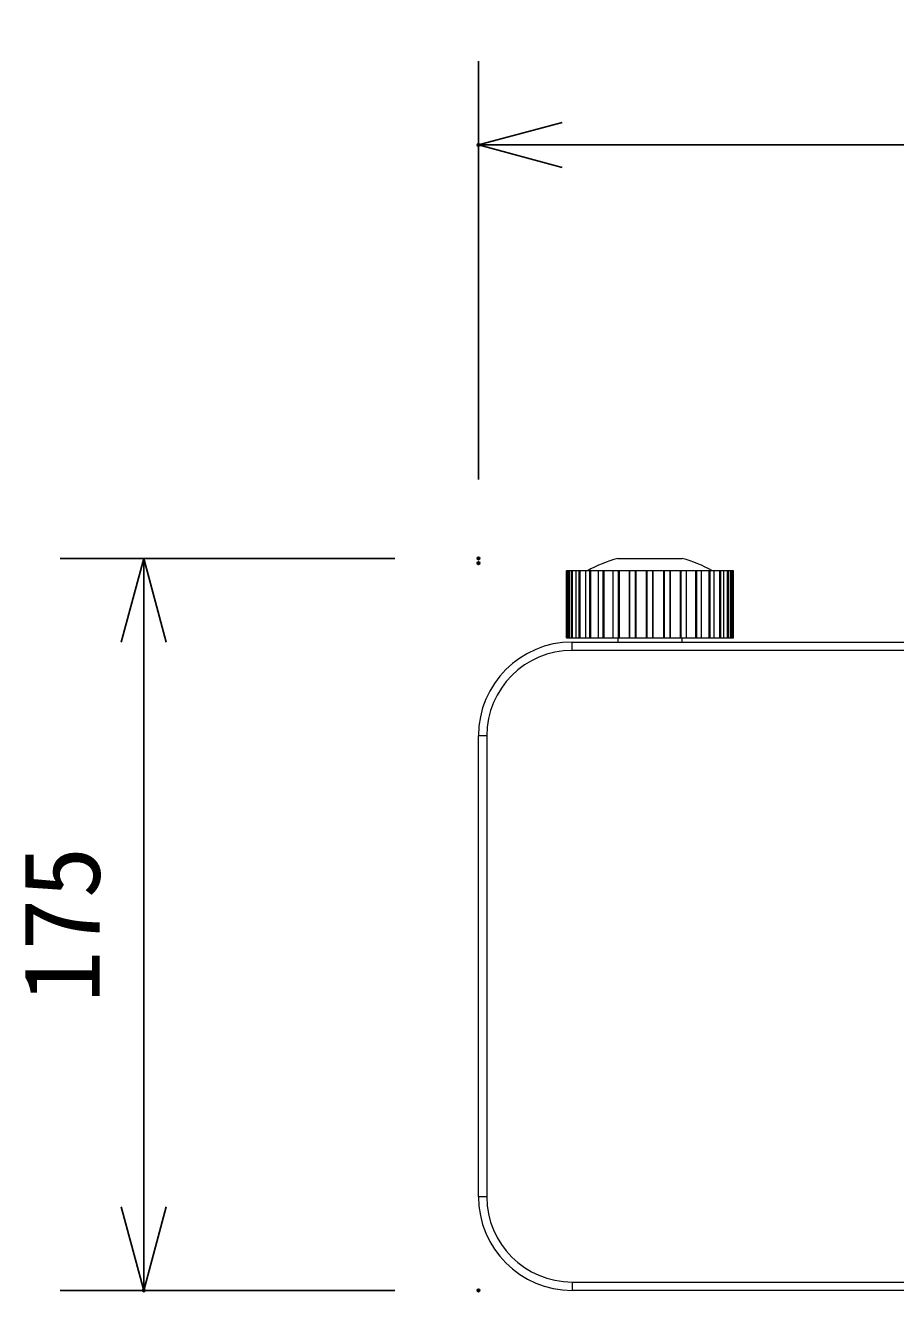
# Model space of a CAD drawing. Units: millimetres, scale not verified. Extents: x -63 to 62, y -57 to 57.
# Drawn here: x -61.36 to -40.56, y -0.48 to 29.79 of the extents above; entities that cross this region are included whole.
import ezdxf
from ezdxf.enums import TextEntityAlignment as Align

# ---------------------------------------------------------------- set-up
doc = ezdxf.new("R2010")
doc.units = ezdxf.units.MM
doc.header["$LTSCALE"] = 0.125
doc.header["$PDMODE"] = 32
doc.header["$PDSIZE"] = 0.0625
for name, color, linetype in [('0-0_0', 7, 'Continuous'), ('0-4_DEFPOINTS', 7, 'Continuous'), ('0-6_SUNPO', 7, 'Continuous')]:
    doc.layers.add(name, color=color, linetype=linetype)
doc.layers.add('0-5_GAIKEI', color=7, linetype='Continuous', lineweight=18)
doc.styles.add('ＭＳ ゴシック', font='')
doc.styles.get('ＭＳ ゴシック').set_extended_font_data('MS Gothic')

# ---------------------------------------------------------------- blocks, each defined once
blk = doc.blocks.new('_OPEN30')
at = {"layer": '0-0_0'}
blk.add_line((0, 0), (-1, 0), dxfattribs=at)
blk.add_lwpolyline([(-1, 0.26795), (0, 0), (-1, -0.26795)], dxfattribs=at)
blk = doc.blocks.new('D6')
at = {"layer": '0-4_DEFPOINTS'}
for p in [(-53.7937, 26.4472), (-53.7937, 16.4472), (-3.9937, 16.4472)]:
    blk.add_point(p, dxfattribs=at)
at = {"layer": '0-6_SUNPO'}
for p, q in [((-53.7937, 18.4472), (-53.7937, 28.4472)), ((-3.9937, 18.4472), (-3.9937, 28.4472)), ((-5.9937, 26.4472), (-51.7937, 26.4472))]:
    blk.add_line(p, q, dxfattribs=at)
at = {"layer": '0-6_SUNPO', "xscale": 2, "yscale": 2, "rotation": 180}
blk.add_blockref('_OPEN30', (-53.7937, 26.4472), dxfattribs=at)
at = {"layer": '0-6_SUNPO', "xscale": 2, "yscale": 2}
blk.add_blockref('_OPEN30', (-3.9937, 26.4472), dxfattribs=at)
at = {"layer": '0-6_SUNPO', "style": 'ＭＳ ゴシック'}
blk.add_text('498', height=1.833, dxfattribs=at).set_placement((-30.7687, 26.9472), align=Align.BOTTOM_LEFT)
blk = doc.blocks.new('D5')
at = {"layer": '0-4_DEFPOINTS'}
for p in [(-53.7937, 16.5627), (-61.7937, -0.9373), (-53.7937, -0.9373)]:
    blk.add_point(p, dxfattribs=at)
at = {"layer": '0-6_SUNPO'}
for p, q in [((-55.7937, 16.5627), (-63.7937, 16.5627)), ((-61.7937, 14.5627), (-61.7937, 1.0627)), ((-55.7937, -0.9373), (-63.7937, -0.9373))]:
    blk.add_line(p, q, dxfattribs=at)
at = {"layer": '0-6_SUNPO', "xscale": 2, "yscale": 2}
for p, rotation in [((-61.7937, 16.5627), 90), ((-61.7937, -0.9373), 270)]:
    blk.add_blockref('_OPEN30', p, dxfattribs=dict(at, rotation=rotation))
at = {"layer": '0-6_SUNPO', "style": 'ＭＳ ゴシック'}
blk.add_text('175', height=1.833, rotation=90, dxfattribs=at).set_placement((-62.2937, 5.9377), align=Align.BOTTOM_LEFT)

msp = doc.modelspace()

# ---------------------------------------------------------------- linework, layer by layer
at = {"layer": '0-5_GAIKEI'}
for p, q in [((-47.1966, 17.0476), (-45.6604, 17.0476)), ((-48.409, 16.7476), (-48.4236, 16.7476)), ((-48.4236, 15.1476), (-48.4236, 16.7476)), ((-48.3809, 16.7476), (-48.409, 16.7476)), ((-48.351, 16.7476), (-48.3809, 16.7476)), ((-48.3079, 16.7476), (-48.351, 16.7476)), ((-48.2788, 16.7476), (-48.3079, 16.7476)), ((-48.1944, 16.7476), (-48.2788, 16.7476)), ((-48.1246, 16.7476), (-48.1943, 16.7476)), ((-48.0958, 16.7476), (-48.1246, 16.7476)), ((-47.9605, 16.7476), (-48.0958, 16.7476)), ((-47.8672, 16.7476), (-47.9605, 16.7476)), ((-47.84, 16.7476), (-47.8672, 16.7476)), ((-47.6597, 16.7476), (-47.84, 16.7476)), ((-47.6597, 16.7476), (-47.6597, 16.7476)), ((-47.5469, 16.7476), (-47.6597, 16.7476)), ((-47.5225, 16.7476), (-47.5469, 16.7476)), ((-47.3051, 16.7476), (-47.5225, 16.7476)), ((-47.1778, 16.7476), (-47.3051, 16.7476)), ((-47.1572, 16.7476), (-47.1778, 16.7476)), ((-46.9168, 16.7476), (-47.1572, 16.7476)), ((-46.9123, 16.7476), (-46.9168, 16.7476)), ((-46.7759, 16.7476), (-46.9122, 16.7476)), ((-46.76, 16.7476), (-46.7759, 16.7476)), ((-46.5087, 16.7476), (-46.76, 16.7476)), ((-46.4982, 16.7476), (-46.5087, 16.7476)), ((-46.3588, 16.7476), (-46.4982, 16.7476)), ((-46.3483, 16.7476), (-46.3588, 16.7476)), ((-46.097, 16.7476), (-46.3483, 16.7476)), ((-46.0811, 16.7476), (-46.097, 16.7476)), ((-45.9447, 16.7476), (-46.0811, 16.7476)), ((-45.9402, 16.7476), (-45.9447, 16.7476)), ((-45.6998, 16.7476), (-45.9402, 16.7476)), ((-45.6792, 16.7476), (-45.6998, 16.7476)), ((-45.5518, 16.7476), (-45.6792, 16.7476)), ((-45.3345, 16.7476), (-45.5518, 16.7476)), ((-45.31, 16.7476), (-45.3345, 16.7476)), ((-45.1972, 16.7476), (-45.31, 16.7476)), ((-45.1972, 16.7476), (-45.1972, 16.7476)), ((-45.017, 16.7476), (-45.1972, 16.7476)), ((-44.9898, 16.7476), (-45.017, 16.7476)), ((-44.8964, 16.7476), (-44.9897, 16.7476)), ((-44.8965, 16.7476), (-44.8964, 16.7476)), ((-44.7611, 16.7476), (-44.8964, 16.7476)), ((-44.7324, 16.7476), (-44.7611, 16.7476)), ((-44.6626, 16.7476), (-44.7323, 16.7476)), ((-44.6627, 16.7476), (-44.6626, 16.7476)), ((-44.5782, 16.7476), (-44.6626, 16.7476)), ((-44.5491, 16.7476), (-44.5782, 16.7476)), ((-44.506, 16.7476), (-44.5491, 16.7476)), ((-44.4761, 16.7476), (-44.506, 16.7476)), ((-44.4479, 16.7476), (-44.4761, 16.7476)), ((-44.4334, 16.7476), (-44.4479, 16.7476)), ((-44.4334, 15.1476), (-44.4334, 16.7476)), ((-48.4236, 15.1476), (-48.409, 15.1476)), ((-48.409, 15.1476), (-48.3809, 15.1476)), ((-48.3809, 15.1476), (-48.351, 15.1476)), ((-48.351, 15.1476), (-48.3079, 15.1476)), ((-48.3079, 15.1476), (-48.2788, 15.1476)), ((-48.2788, 15.1476), (-48.1943, 15.1476)), ((-48.1943, 15.1476), (-48.1246, 15.1476)), ((-48.1246, 15.1476), (-48.0958, 15.1476)), ((-48.0958, 15.1476), (-47.9605, 15.1476)), ((-47.9605, 15.1476), (-47.8672, 15.1476)), ((-47.8672, 15.1476), (-47.84, 15.1476)), ((-47.84, 15.1476), (-47.6597, 15.1476)), ((-47.6597, 15.1476), (-47.5469, 15.1476)), ((-47.5469, 15.1476), (-47.5225, 15.1476)), ((-47.5225, 15.1476), (-47.3051, 15.1476)), ((-47.3051, 15.1476), (-47.1778, 15.1476)), ((-47.1966, 15.1476), (-47.1966, 15.0476)), ((-47.1778, 15.1476), (-47.1572, 15.1476)), ((-47.1572, 15.1476), (-46.9168, 15.1476)), ((-46.9168, 15.1476), (-46.9123, 15.1476)), ((-46.9122, 15.1476), (-46.7759, 15.1476)), ((-46.7759, 15.1476), (-46.76, 15.1476)), ((-46.76, 15.1476), (-46.5087, 15.1476)), ((-46.5087, 15.1476), (-46.4982, 15.1476)), ((-46.4982, 15.1476), (-46.3588, 15.1476)), ((-46.3588, 15.1476), (-46.3483, 15.1476)), ((-46.3483, 15.1476), (-46.097, 15.1476)), ((-46.097, 15.1476), (-46.0811, 15.1476)), ((-46.0811, 15.1476), (-45.9447, 15.1476)), ((-45.9447, 15.1476), (-45.9402, 15.1476)), ((-45.9402, 15.1476), (-45.6998, 15.1476)), ((-45.6998, 15.1476), (-45.6792, 15.1476)), ((-45.6792, 15.1476), (-45.5518, 15.1476)), ((-45.6604, 15.0476), (-45.6604, 15.1476)), ((-45.5518, 15.1476), (-45.3345, 15.1476)), ((-45.3345, 15.1476), (-45.31, 15.1476)), ((-45.31, 15.1476), (-45.1972, 15.1476)), ((-45.1972, 15.1476), (-45.017, 15.1476)), ((-45.017, 15.1476), (-44.9898, 15.1476)), ((-44.9897, 15.1476), (-44.8964, 15.1476)), ((-44.8965, 15.1476), (-44.7611, 15.1476)), ((-44.7611, 15.1476), (-44.7324, 15.1476)), ((-44.7323, 15.1476), (-44.6626, 15.1476)), ((-44.6626, 15.1476), (-44.5782, 15.1476)), ((-44.5782, 15.1476), (-44.5491, 15.1476)), ((-44.5491, 15.1476), (-44.506, 15.1476)), ((-44.506, 15.1476), (-44.4761, 15.1476)), ((-44.4761, 15.1476), (-44.4479, 15.1476)), ((-44.4479, 15.1476), (-44.4334, 15.1476)), ((-48.2885, 15.0476), (-2.9685, 15.0476)), ((-50.4818, 13.2476), (-50.4848, 13.2476)), ((-50.5285, 1.7876), (-50.5285, 12.8076))]:
    msp.add_line(p, q, dxfattribs=at)
at = {"layer": '0-5_GAIKEI', "color": 1}
for p, q in [((-48.409, 15.1476), (-48.409, 16.7476)), ((-48.3809, 15.1476), (-48.3809, 16.7476)), ((-48.351, 15.1476), (-48.351, 16.7476)), ((-48.3079, 15.1476), (-48.3079, 16.7476)), ((-48.2788, 15.1476), (-48.2788, 16.7476)), ((-48.1943, 15.1476), (-48.1943, 16.7476)), ((-48.1246, 15.1476), (-48.1246, 16.7476)), ((-48.0958, 15.1476), (-48.0958, 16.7476)), ((-47.9605, 15.1476), (-47.9605, 16.7476)), ((-47.8672, 15.1476), (-47.8672, 16.7476)), ((-47.84, 15.1476), (-47.84, 16.7476)), ((-47.6597, 15.1476), (-47.6597, 16.7476)), ((-47.5469, 15.1476), (-47.5469, 16.7476)), ((-47.5225, 15.1476), (-47.5225, 16.7476)), ((-47.3051, 15.1476), (-47.3051, 16.7476)), ((-47.1778, 15.1476), (-47.1778, 16.7476)), ((-47.1572, 15.1476), (-47.1572, 16.7476)), ((-46.9168, 15.1476), (-46.9168, 16.7476)), ((-46.9123, 15.1476), (-46.9123, 16.7476)), ((-46.7759, 15.1476), (-46.7759, 16.7476)), ((-46.76, 15.1476), (-46.76, 16.7476)), ((-46.5087, 15.1476), (-46.5087, 16.7476)), ((-46.4982, 15.1476), (-46.4982, 16.7476)), ((-46.3588, 15.1476), (-46.3588, 16.7476)), ((-46.3483, 15.1476), (-46.3483, 16.7476)), ((-46.097, 15.1476), (-46.097, 16.7476)), ((-46.0811, 15.1476), (-46.0811, 16.7476)), ((-45.9447, 15.1476), (-45.9447, 16.7476)), ((-45.9402, 15.1476), (-45.9402, 16.7476)), ((-45.6998, 15.1476), (-45.6998, 16.7476)), ((-45.6792, 15.1476), (-45.6792, 16.7476)), ((-45.5518, 15.1476), (-45.5518, 16.7476)), ((-45.3345, 15.1476), (-45.3345, 16.7476)), ((-45.31, 15.1476), (-45.31, 16.7476)), ((-45.1972, 15.1476), (-45.1972, 16.7476)), ((-45.017, 15.1476), (-45.017, 16.7476)), ((-44.9898, 15.1476), (-44.9898, 16.7476)), ((-44.8964, 15.1476), (-44.8964, 16.7476)), ((-44.7611, 15.1476), (-44.7611, 16.7476)), ((-44.7324, 15.1476), (-44.7324, 16.7476)), ((-44.6626, 15.1476), (-44.6626, 16.7476)), ((-44.5782, 15.1476), (-44.5782, 16.7476)), ((-44.5491, 15.1476), (-44.5491, 16.7476)), ((-44.506, 15.1476), (-44.506, 16.7476)), ((-44.4761, 15.1476), (-44.4761, 16.7476)), ((-44.4479, 15.1476), (-44.4479, 16.7476)), ((-48.2885, 14.8476), (-48.2885, 15.0476)), ((-2.9685, 14.8476), (-48.2885, 14.8476)), ((-50.3285, 12.8076), (-50.5285, 12.8076)), ((-50.3285, 12.8076), (-50.3285, 1.7876)), ((-50.3285, 1.7876), (-50.5285, 1.7876)), ((-48.2885, -0.2524), (-48.2885, -0.4524)), ((-48.2885, -0.2524), (-14.8778, -0.2524))]:
    msp.add_line(p, q, dxfattribs=at)
at = {"layer": '0-5_GAIKEI'}
msp.add_lwpolyline([(-14.8674, -0.4524), (-14.8883, -0.4524), (-48.2885, -0.4524)], dxfattribs=at)
for centre, radius, start, end in [((-46.4285, 14.1476), 3, 104.83512, 119.92645), ((-46.4285, 14.1476), 3, 60.0735, 75.16483), ((-48.2885, 12.8076), 2.24, 90, 179.99998), ((-48.2885, 1.7876), 2.24, 180, 269.99998)]:
    msp.add_arc(centre, radius, start, end, dxfattribs=at)
at = {"layer": '0-5_GAIKEI', "color": 1}
for centre, start, end in [((-48.2885, 12.8076), 90, 179.99998), ((-48.2885, 1.7876), 180, 269.99998)]:
    msp.add_arc(centre, 2.04, start, end, dxfattribs=at)

# ---------------------------------------------------------------- block references
at = {"layer": '0-6_SUNPO'}
for name in ['D6', 'D5']:
    msp.add_blockref(name, (3.2652, 0.4849), dxfattribs=at)

doc.saveas('drawing.dxf')
